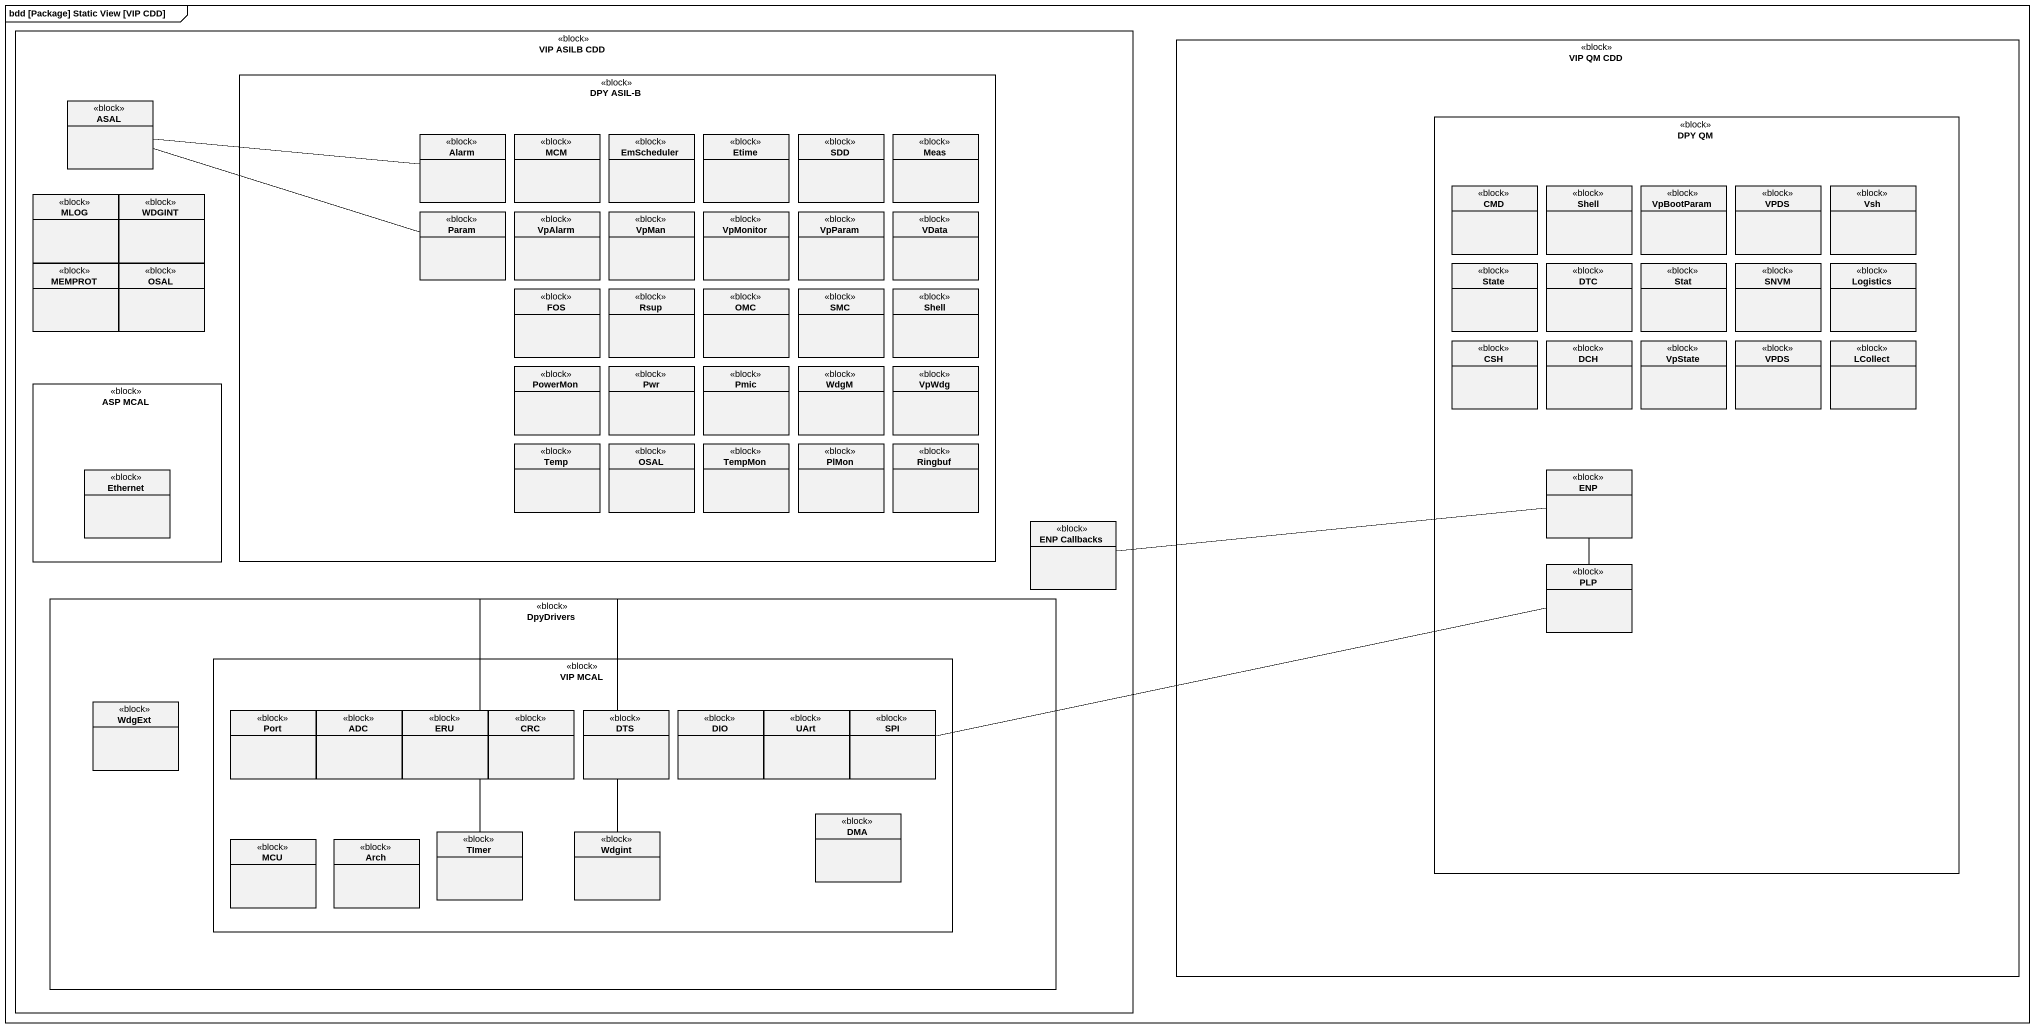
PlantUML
@startuml
mainframe bdd [Package] Static View [VIP CDD]
hide circle
hide empty members
rectangle "VIP ASILB CDD" as VIP_ASILB_CDD <<block>> {
  class ASAL <<block>>
  rectangle "DPY ASIL-B" as DPY_ASIL_B <<block>> {
    class Alarm <<block>>
    class MCM <<block>>
    class EmScheduler <<block>>
    class Etime <<block>>
    class SDD <<block>>
    class Meas <<block>>
    class Param <<block>>
    class VpAlarm <<block>>
    class VpMan <<block>>
    class VpMonitor <<block>>
    class VpParam <<block>>
    class VData <<block>>
    class FOS <<block>>
    class Rsup <<block>>
    class OMC <<block>>
    class SMC <<block>>
    class "Shell" as Shell_2 <<block>>
    class PowerMon <<block>>
    class Pwr <<block>>
    class Pmic <<block>>
    class WdgM <<block>>
    class VpWdg <<block>>
    class Temp <<block>>
    class "OSAL" as OSAL_2 <<block>>
    class TempMon <<block>>
    class PlMon <<block>>
    class Ringbuf <<block>>
  }
  class MLOG <<block>>
  class WDGINT <<block>>
  class MEMPROT <<block>>
  class OSAL <<block>>
  rectangle "ASP MCAL" as ASP_MCAL <<block>> {
    class Ethernet <<block>>
  }
  class "ENP Callbacks" as ENP_Callbacks <<block>>
  rectangle DpyDrivers <<block>> {
    rectangle "VIP MCAL" as VIP_MCAL <<block>> {
      class "Port" as Port_ <<block>>
      class ADC <<block>>
      class ERU <<block>>
      class CRC <<block>>
      class DTS <<block>>
      class DIO <<block>>
      class UArt <<block>>
      class SPI <<block>>
      class MCU <<block>>
      class Arch <<block>>
      class TImer <<block>>
      class Wdgint <<block>>
      class DMA <<block>>
    }
    class WdgExt <<block>>
  }
}
rectangle "VIP QM CDD" as VIP_QM_CDD <<block>> {
  rectangle "DPY QM" as DPY_QM <<block>> {
    class CMD <<block>>
    class Shell <<block>>
    class VpBootParam <<block>>
    class VPDS <<block>>
    class Vsh <<block>>
    class "State" as State_ <<block>>
    class DTC <<block>>
    class Stat <<block>>
    class SNVM <<block>>
    class Logistics <<block>>
    class CSH <<block>>
    class DCH <<block>>
    class VpState <<block>>
    class "VPDS" as VPDS_2 <<block>>
    class LCollect <<block>>
    class ENP <<block>>
    class PLP <<block>>
  }
}
Alarm -left- ASAL
Param -left- ASAL
ENP -left- ENP_Callbacks
PLP -up- ENP
DpyDrivers -- TImer
DpyDrivers -- Wdgint
SPI -right- PLP
@enduml
